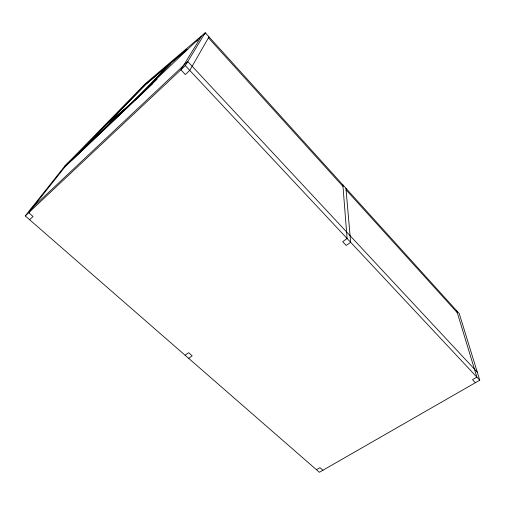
<?xml version="1.0" encoding="UTF-8"?>
<svg xmlns="http://www.w3.org/2000/svg" width="505" height="505" viewBox="0 0 505 505"><rect width="100%" height="100%" fill="white"/><g stroke="black" fill="none" stroke-linecap="round" stroke-linejoin="round"><path stroke-width="0.76" d="M208.982 36.859L189.773 70.41L185.341 74.538L180.872 69.785L201.426 36.335M25.25 215.925L185.297 65.631L205.238 32.718L459.247 313.573L479.75 380.208L319.387 472.282L25.25 215.925L64.924 165.962L145.276 83.748L205.238 32.718L64.911 165.968M67.986 163.052L28.69 212.693L33.059 216.512L29.612 219.725M157.118 79.19L134.961 100.217L171.864 62.386L184.906 51.327M152.693 83.634L65.423 166.442L145.737 84.24L187.14 49.092M30.098 209.821L187.765 61.547L477.276 372.166M203.938 34.832L205.743 33.305M196.761 41.271L197.947 40.261M185.101 355.242L188.63 352.698L192.184 355.81L188.649 358.342M316.439 469.713L319.974 467.674L322.916 470.256M475.42 382.695L472.535 379.634L476.872 377.134L456.69 310.739M185.297 65.631L479.75 380.208M208.426 37.825L342.996 186.465M346.083 189.874L457.284 312.702M345.944 188.296L350.647 242.286L346.228 245.449L342.68 241.68L347.099 238.493L342.876 184.899M170.545 63.504L132.449 102.559L108.954 122.096L145.156 85.036L170.545 63.504M107.161 123.927L71.319 160.615L129.728 105.185L107.161 123.927"/></g></svg>
